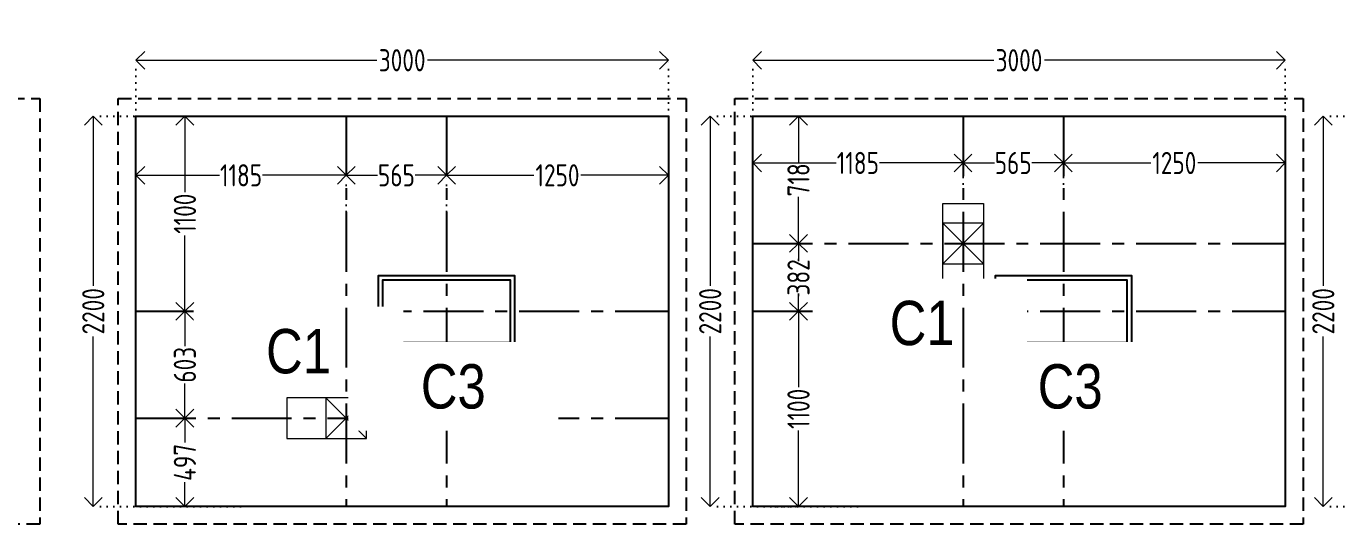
# Model space of a CAD drawing. Header units: inches. Extents: x -605 to 2991212, y -2872845 to 0.
# Drawn here: x 2400323 to 2415120, y -2134753 to -2129042 of the extents above; entities that cross this region are included whole.
import ezdxf
from ezdxf import colors
from ezdxf.entities.mleader import LeaderData, LeaderLine
from ezdxf.math import Vec2, Vec3

# ---------------------------------------------------------------- set-up
doc = ezdxf.new("R2010")
doc.units = ezdxf.units.IN
doc.header["$LTSCALE"] = 600
doc.header["$MEASUREMENT"] = 0
for name, pattern in [('CENTER', [2, 1.25, -0.25, 0.25, -0.25]), ('DASHED2', [0.375, 0.25, -0.125]), ('DOT2', [0.125, 0, -0.125])]:
    doc.linetypes.add(name, pattern=pattern)
for name, color, linetype, lineweight in [('PV_TEXT_ROMANS', 7, 'Continuous', 0), ('rDIMension', 1, 'Continuous', 18), ('rRCC 2', 40, 'Continuous', 15)]:
    doc.layers.add(name, color=color, linetype=linetype, lineweight=lineweight)
doc.layers.add('SnT-CENTER2', color=8, linetype='CENTER')
doc.styles.add('DIM', font='geniso.shx', dxfattribs={"width": 0.85})
doc.styles.add('J.P', font='ARIALN.TTF')
doc.styles.add('TEXT3', font='geniso.shx')
doc.dimstyles.new('ST-50', dxfattribs={"dimscale": 100, "dimtxt": 2.5, "dimasz": 2, "dimexe": 0.18, "dimexo": 0.0625, "dimgap": 0.2, "dimtad": 0, "dimdec": 0, "dimlfac": 0.5, "dimzin": 0, "dimdsep": 46, "dimtxsty": 'DIM', "dimblk": 'OPEN90', "dimcen": 0.09, "dimclrd": 256, "dimclrt": 7, "dimadec": 0, "dimazin": 0, "dimtfac": 1, "dimtdec": 0, "dimtofl": 0, "dimtmove": 0, "dimatfit": 3, "dimldrblk": 'OPEN90', "dimfxl": 1, "dimtolj": 1, "dimtzin": 0, "dimlwd": -1, "dimarcsym": 0})

# ---------------------------------------------------------------- blocks, each defined once
blk = doc.blocks.new('_Open90')
at = {"color": 0, "linetype": 'ByBlock', "lineweight": -2}
for p, q in [((0, 0), (-1, 0)), ((-0.5, 0.5), (0, 0)), ((0, 0), (-0.5, -0.5))]:
    blk.add_line(p, q, dxfattribs=at)
blk = doc.blocks.new('*D446')
at = {"layer": 'Defpoints', "color": 0, "linetype": 'ByBlock'}
for p in [(2401558, -2130629), (2403928, -2130629), (2403928, -2130723)]:
    blk.add_point(p, dxfattribs=at)
at = {"layer": 'rDIMension', "color": 0, "linetype": 'DOT2', "lineweight": -2}
for p, q in [((2401558, -2130635), (2401558, -2130741)), ((2403928, -2130635), (2403928, -2130741))]:
    blk.add_line(p, q, dxfattribs=at)
at = {"layer": 'rDIMension', "linetype": 'ByBlock'}
for p, q in [((2401758, -2130723), (2402500, -2130723)), ((2403728, -2130723), (2402986, -2130723))]:
    blk.add_line(p, q, dxfattribs=at)
at = {"layer": 'rDIMension', "linetype": 'ByBlock', "xscale": 200, "yscale": 200, "zscale": 200, "rotation": 180}
blk.add_blockref('_Open90', (2401558, -2130723), dxfattribs=at)
at = {"layer": 'rDIMension', "linetype": 'ByBlock', "xscale": 200, "yscale": 200, "zscale": 200}
blk.add_blockref('_Open90', (2403928, -2130723), dxfattribs=at)
at = {"layer": 'rDIMension', "color": 7, "linetype": 'ByBlock', "insert": (2402743, -2130723), "char_height": 250, "attachment_point": 5, "style": 'DIM'}
blk.add_mtext('\\A1;1185', dxfattribs=at)
blk = doc.blocks.new('*D447')
at = {"layer": 'Defpoints', "color": 0, "linetype": 'ByBlock'}
for p in [(2405058, -2130723), (2407558, -2130723), (2407558, -2130723)]:
    blk.add_point(p, dxfattribs=at)
at = {"layer": 'rDIMension', "color": 0, "linetype": 'DOT2', "lineweight": -2}
for p, q in [((2405058, -2130716), (2405058, -2130705)), ((2407558, -2130716), (2407558, -2130705))]:
    blk.add_line(p, q, dxfattribs=at)
at = {"layer": 'rDIMension', "linetype": 'ByBlock'}
for p, q in [((2405258, -2130723), (2406043, -2130723)), ((2407358, -2130723), (2406572, -2130723))]:
    blk.add_line(p, q, dxfattribs=at)
at = {"layer": 'rDIMension', "linetype": 'ByBlock', "xscale": 200, "yscale": 200, "zscale": 200, "rotation": 180}
blk.add_blockref('_Open90', (2405058, -2130723), dxfattribs=at)
at = {"layer": 'rDIMension', "linetype": 'ByBlock', "xscale": 200, "yscale": 200, "zscale": 200}
blk.add_blockref('_Open90', (2407558, -2130723), dxfattribs=at)
at = {"layer": 'rDIMension', "color": 7, "linetype": 'ByBlock', "insert": (2406308, -2130723), "char_height": 250, "attachment_point": 5, "style": 'DIM'}
blk.add_mtext('\\A1;1250', dxfattribs=at)
blk = doc.blocks.new('*D448')
at = {"layer": 'Defpoints', "color": 0, "linetype": 'ByBlock'}
for p in [(2401952, -2130056), (2401952, -2132256), (2402110, -2132256)]:
    blk.add_point(p, dxfattribs=at)
at = {"layer": 'rDIMension', "color": 0, "linetype": 'DOT2', "lineweight": -2}
for p, q in [((2401959, -2130056), (2402128, -2130056)), ((2401959, -2132256), (2402128, -2132256))]:
    blk.add_line(p, q, dxfattribs=at)
at = {"layer": 'rDIMension', "linetype": 'ByBlock'}
for p, q in [((2402110, -2130256), (2402110, -2130913)), ((2402110, -2132056), (2402110, -2131400))]:
    blk.add_line(p, q, dxfattribs=at)
at = {"layer": 'rDIMension', "linetype": 'ByBlock', "xscale": 200, "yscale": 200, "zscale": 200}
for p, rotation in [((2402110, -2130056), 90), ((2402110, -2132256), 270)]:
    blk.add_blockref('_Open90', p, dxfattribs=dict(at, rotation=rotation))
at = {"layer": 'rDIMension', "color": 7, "linetype": 'ByBlock', "insert": (2402110, -2131156), "char_height": 250, "attachment_point": 5, "rotation": 90, "style": 'DIM'}
blk.add_mtext('\\A1;1100', dxfattribs=at)
blk = doc.blocks.new('*D449')
at = {"layer": 'Defpoints', "color": 0, "linetype": 'ByBlock'}
for p in [(2402110, -2132256), (2402110, -2133461), (2402110, -2133461)]:
    blk.add_point(p, dxfattribs=at)
at = {"layer": 'rDIMension', "color": 0, "linetype": 'DOT2', "lineweight": -2}
for p, q in [((2402103, -2132256), (2402092, -2132256)), ((2402103, -2133461), (2402092, -2133461))]:
    blk.add_line(p, q, dxfattribs=at)
at = {"layer": 'rDIMension', "linetype": 'ByBlock'}
for p, q in [((2402110, -2132456), (2402110, -2132648)), ((2402110, -2133261), (2402110, -2133070))]:
    blk.add_line(p, q, dxfattribs=at)
at = {"layer": 'rDIMension', "linetype": 'ByBlock', "xscale": 200, "yscale": 200, "zscale": 200}
for p, rotation in [((2402110, -2132256), 90), ((2402110, -2133461), 270)]:
    blk.add_blockref('_Open90', p, dxfattribs=dict(at, rotation=rotation))
at = {"layer": 'rDIMension', "color": 7, "linetype": 'ByBlock', "insert": (2402110, -2132859), "char_height": 250, "attachment_point": 5, "rotation": 90, "style": 'DIM'}
blk.add_mtext('\\A1;603', dxfattribs=at)
blk = doc.blocks.new('*D450')
at = {"layer": 'Defpoints', "color": 0, "linetype": 'ByBlock'}
for p in [(2402110, -2133461), (2402110, -2134456), (2402110, -2134456)]:
    blk.add_point(p, dxfattribs=at)
at = {"layer": 'rDIMension', "color": 0, "linetype": 'DOT2', "lineweight": -2}
for p, q in [((2402103, -2133461), (2402092, -2133461)), ((2402103, -2134456), (2402092, -2134456))]:
    blk.add_line(p, q, dxfattribs=at)
at = {"layer": 'rDIMension', "linetype": 'ByBlock'}
for p, q in [((2402110, -2133661), (2402110, -2133737)), ((2402110, -2134256), (2402110, -2134181))]:
    blk.add_line(p, q, dxfattribs=at)
at = {"layer": 'rDIMension', "linetype": 'ByBlock', "xscale": 200, "yscale": 200, "zscale": 200}
for p, rotation in [((2402110, -2133461), 90), ((2402110, -2134456), 270)]:
    blk.add_blockref('_Open90', p, dxfattribs=dict(at, rotation=rotation))
at = {"layer": 'rDIMension', "color": 7, "linetype": 'ByBlock', "insert": (2402110, -2133959), "char_height": 250, "attachment_point": 5, "rotation": 90, "style": 'DIM'}
blk.add_mtext('\\A1;497', dxfattribs=at)
blk = doc.blocks.new('*D451')
at = {"layer": 'Defpoints', "color": 0, "linetype": 'ByBlock'}
for p in [(2410877, -2130584), (2408507, -2130647), (2410877, -2130647)]:
    blk.add_point(p, dxfattribs=at)
at = {"layer": 'rDIMension', "color": 0, "linetype": 'DOT2', "lineweight": -2}
for p, q in [((2408507, -2130641), (2408507, -2130566)), ((2410877, -2130641), (2410877, -2130566))]:
    blk.add_line(p, q, dxfattribs=at)
at = {"layer": 'rDIMension', "linetype": 'ByBlock'}
for p, q in [((2408707, -2130584), (2409449, -2130584)), ((2410677, -2130584), (2409935, -2130584))]:
    blk.add_line(p, q, dxfattribs=at)
at = {"layer": 'rDIMension', "linetype": 'ByBlock', "xscale": 200, "yscale": 200, "zscale": 200, "rotation": 180}
blk.add_blockref('_Open90', (2408507, -2130584), dxfattribs=at)
at = {"layer": 'rDIMension', "linetype": 'ByBlock', "xscale": 200, "yscale": 200, "zscale": 200}
blk.add_blockref('_Open90', (2410877, -2130584), dxfattribs=at)
at = {"layer": 'rDIMension', "color": 7, "linetype": 'ByBlock', "insert": (2409692, -2130584), "char_height": 250, "attachment_point": 5, "style": 'DIM'}
blk.add_mtext('\\A1;1185', dxfattribs=at)
blk = doc.blocks.new('*D452')
at = {"layer": 'Defpoints', "color": 0, "linetype": 'ByBlock'}
for p in [(2412007, -2130584), (2414507, -2130584), (2414507, -2130584)]:
    blk.add_point(p, dxfattribs=at)
at = {"layer": 'rDIMension', "color": 0, "linetype": 'DOT2', "lineweight": -2}
for p, q in [((2412007, -2130578), (2412007, -2130566)), ((2414507, -2130578), (2414507, -2130566))]:
    blk.add_line(p, q, dxfattribs=at)
at = {"layer": 'rDIMension', "linetype": 'ByBlock'}
for p, q in [((2412207, -2130584), (2412993, -2130584)), ((2414307, -2130584), (2413522, -2130584))]:
    blk.add_line(p, q, dxfattribs=at)
at = {"layer": 'rDIMension', "linetype": 'ByBlock', "xscale": 200, "yscale": 200, "zscale": 200, "rotation": 180}
blk.add_blockref('_Open90', (2412007, -2130584), dxfattribs=at)
at = {"layer": 'rDIMension', "linetype": 'ByBlock', "xscale": 200, "yscale": 200, "zscale": 200}
blk.add_blockref('_Open90', (2414507, -2130584), dxfattribs=at)
at = {"layer": 'rDIMension', "color": 7, "linetype": 'ByBlock', "insert": (2413257, -2130584), "char_height": 250, "attachment_point": 5, "style": 'DIM'}
blk.add_mtext('\\A1;1250', dxfattribs=at)
blk = doc.blocks.new('*D453')
at = {"layer": 'Defpoints', "color": 0, "linetype": 'ByBlock'}
for p in [(2408755, -2130056), (2408755, -2131491), (2409023, -2131491)]:
    blk.add_point(p, dxfattribs=at)
at = {"layer": 'rDIMension', "color": 0, "linetype": 'DOT2', "lineweight": -2}
for p, q in [((2408762, -2130056), (2409041, -2130056)), ((2408762, -2131491), (2409041, -2131491))]:
    blk.add_line(p, q, dxfattribs=at)
at = {"layer": 'rDIMension', "linetype": 'ByBlock'}
for p, q in [((2409023, -2130256), (2409023, -2130584)), ((2409023, -2131291), (2409023, -2130964))]:
    blk.add_line(p, q, dxfattribs=at)
at = {"layer": 'rDIMension', "linetype": 'ByBlock', "xscale": 200, "yscale": 200, "zscale": 200}
for p, rotation in [((2409023, -2130056), 90), ((2409023, -2131491), 270)]:
    blk.add_blockref('_Open90', p, dxfattribs=dict(at, rotation=rotation))
at = {"layer": 'rDIMension', "color": 7, "linetype": 'ByBlock', "insert": (2409023, -2130774), "char_height": 250, "attachment_point": 5, "rotation": 90, "style": 'DIM'}
blk.add_mtext('\\A1;718', dxfattribs=at)
blk = doc.blocks.new('*D454')
at = {"layer": 'Defpoints', "color": 0, "linetype": 'ByBlock'}
for p in [(2408755, -2131491), (2408755, -2132256), (2409023, -2132256)]:
    blk.add_point(p, dxfattribs=at)
at = {"layer": 'rDIMension', "color": 0, "linetype": 'DOT2', "lineweight": -2}
for p, q in [((2408762, -2131491), (2409041, -2131491)), ((2408762, -2132256), (2409041, -2132256))]:
    blk.add_line(p, q, dxfattribs=at)
at = {"layer": 'rDIMension', "linetype": 'ByBlock'}
for p, q in [((2409023, -2131691), (2409023, -2131663)), ((2409023, -2132056), (2409023, -2132085))]:
    blk.add_line(p, q, dxfattribs=at)
at = {"layer": 'rDIMension', "linetype": 'ByBlock', "xscale": 200, "yscale": 200, "zscale": 200}
for p, rotation in [((2409023, -2131491), 90), ((2409023, -2132256), 270)]:
    blk.add_blockref('_Open90', p, dxfattribs=dict(at, rotation=rotation))
at = {"layer": 'rDIMension', "color": 7, "linetype": 'ByBlock', "insert": (2409023, -2131874), "char_height": 250, "attachment_point": 5, "rotation": 90, "style": 'DIM'}
blk.add_mtext('\\A1;382', dxfattribs=at)
blk = doc.blocks.new('*D455')
at = {"layer": 'Defpoints', "color": 0, "linetype": 'ByBlock'}
for p in [(2408755, -2132256), (2408755, -2134456), (2409023, -2134456)]:
    blk.add_point(p, dxfattribs=at)
at = {"layer": 'rDIMension', "color": 0, "linetype": 'DOT2', "lineweight": -2}
for p, q in [((2408762, -2132256), (2409041, -2132256)), ((2408762, -2134456), (2409041, -2134456))]:
    blk.add_line(p, q, dxfattribs=at)
at = {"layer": 'rDIMension', "linetype": 'ByBlock'}
for p, q in [((2409023, -2132456), (2409023, -2133113)), ((2409023, -2134256), (2409023, -2133600))]:
    blk.add_line(p, q, dxfattribs=at)
at = {"layer": 'rDIMension', "linetype": 'ByBlock', "xscale": 200, "yscale": 200, "zscale": 200}
for p, rotation in [((2409023, -2132256), 90), ((2409023, -2134456), 270)]:
    blk.add_blockref('_Open90', p, dxfattribs=dict(at, rotation=rotation))
at = {"layer": 'rDIMension', "color": 7, "linetype": 'ByBlock', "insert": (2409023, -2133356), "char_height": 250, "attachment_point": 5, "rotation": 90, "style": 'DIM'}
blk.add_mtext('\\A1;1100', dxfattribs=at)
blk = doc.blocks.new('*D513')
at = {"layer": 'Defpoints', "color": 0, "linetype": 'ByBlock'}
for p in [(2412007, -2130584), (2410877, -2130825), (2412007, -2130825)]:
    blk.add_point(p, dxfattribs=at)
at = {"layer": 'rDIMension', "color": 0, "linetype": 'DOT2', "lineweight": -2}
for p, q in [((2410877, -2130819), (2410877, -2130566)), ((2412007, -2130819), (2412007, -2130566))]:
    blk.add_line(p, q, dxfattribs=at)
at = {"layer": 'rDIMension', "linetype": 'ByBlock'}
for p, q in [((2411077, -2130584), (2411231, -2130584)), ((2411807, -2130584), (2411653, -2130584))]:
    blk.add_line(p, q, dxfattribs=at)
at = {"layer": 'rDIMension', "linetype": 'ByBlock', "xscale": 200, "yscale": 200, "zscale": 200, "rotation": 180}
blk.add_blockref('_Open90', (2410877, -2130584), dxfattribs=at)
at = {"layer": 'rDIMension', "linetype": 'ByBlock', "xscale": 200, "yscale": 200, "zscale": 200}
blk.add_blockref('_Open90', (2412007, -2130584), dxfattribs=at)
at = {"layer": 'rDIMension', "color": 7, "linetype": 'ByBlock', "insert": (2411442, -2130584), "char_height": 250, "attachment_point": 5, "style": 'DIM'}
blk.add_mtext('\\A1;565', dxfattribs=at)
blk = doc.blocks.new('*D514')
at = {"layer": 'Defpoints', "color": 0, "linetype": 'ByBlock'}
for p in [(2403928, -2130723), (2403928, -2131214), (2405058, -2131214)]:
    blk.add_point(p, dxfattribs=at)
at = {"layer": 'rDIMension', "color": 0, "linetype": 'DOT2', "lineweight": -2}
for p, q in [((2403928, -2131208), (2403928, -2130705)), ((2405058, -2131208), (2405058, -2130705))]:
    blk.add_line(p, q, dxfattribs=at)
at = {"layer": 'rDIMension', "linetype": 'ByBlock'}
for p, q in [((2404128, -2130723), (2404281, -2130723)), ((2404858, -2130723), (2404704, -2130723))]:
    blk.add_line(p, q, dxfattribs=at)
at = {"layer": 'rDIMension', "linetype": 'ByBlock', "xscale": 200, "yscale": 200, "zscale": 200, "rotation": 180}
blk.add_blockref('_Open90', (2403928, -2130723), dxfattribs=at)
at = {"layer": 'rDIMension', "linetype": 'ByBlock', "xscale": 200, "yscale": 200, "zscale": 200}
blk.add_blockref('_Open90', (2405058, -2130723), dxfattribs=at)
at = {"layer": 'rDIMension', "color": 7, "linetype": 'ByBlock', "insert": (2404493, -2130723), "char_height": 250, "attachment_point": 5, "style": 'DIM'}
blk.add_mtext('\\A1;565', dxfattribs=at)
blk = doc.blocks.new('*D528')
at = {"layer": 'Defpoints', "color": 0, "linetype": 'ByBlock'}
for p in [(2407558, -2129426), (2401558, -2130212), (2407558, -2130212)]:
    blk.add_point(p, dxfattribs=at)
at = {"layer": 'rDIMension', "color": 0, "linetype": 'DOT2', "lineweight": -2}
for p, q in [((2401558, -2130206), (2401558, -2129408)), ((2407558, -2130206), (2407558, -2129408))]:
    blk.add_line(p, q, dxfattribs=at)
at = {"layer": 'rDIMension', "linetype": 'ByBlock'}
for p, q in [((2401758, -2129426), (2404272, -2129426)), ((2407358, -2129426), (2404843, -2129426))]:
    blk.add_line(p, q, dxfattribs=at)
at = {"layer": 'rDIMension', "linetype": 'ByBlock', "xscale": 200, "yscale": 200, "zscale": 200, "rotation": 180}
blk.add_blockref('_Open90', (2401558, -2129426), dxfattribs=at)
at = {"layer": 'rDIMension', "linetype": 'ByBlock', "xscale": 200, "yscale": 200, "zscale": 200}
blk.add_blockref('_Open90', (2407558, -2129426), dxfattribs=at)
at = {"layer": 'rDIMension', "color": 7, "linetype": 'ByBlock', "insert": (2404558, -2129426), "char_height": 250, "attachment_point": 5, "style": 'DIM'}
blk.add_mtext('\\A1;3000', dxfattribs=at)
blk = doc.blocks.new('*D529')
at = {"layer": 'Defpoints', "color": 0, "linetype": 'ByBlock'}
for p in [(2402743, -2130056), (2401078, -2134456), (2402743, -2134456)]:
    blk.add_point(p, dxfattribs=at)
at = {"layer": 'rDIMension', "color": 0, "linetype": 'DOT2', "lineweight": -2}
for p, q in [((2402736, -2130056), (2401060, -2130056)), ((2402736, -2134456), (2401060, -2134456))]:
    blk.add_line(p, q, dxfattribs=at)
at = {"layer": 'rDIMension', "linetype": 'ByBlock'}
for p, q in [((2401078, -2130256), (2401078, -2131971)), ((2401078, -2134256), (2401078, -2132542))]:
    blk.add_line(p, q, dxfattribs=at)
at = {"layer": 'rDIMension', "linetype": 'ByBlock', "xscale": 200, "yscale": 200, "zscale": 200}
for p, rotation in [((2401078, -2130056), 90), ((2401078, -2134456), 270)]:
    blk.add_blockref('_Open90', p, dxfattribs=dict(at, rotation=rotation))
at = {"layer": 'rDIMension', "color": 7, "linetype": 'ByBlock', "insert": (2401078, -2132256), "char_height": 250, "attachment_point": 5, "rotation": 90, "style": 'DIM'}
blk.add_mtext('\\A1;2200', dxfattribs=at)
blk = doc.blocks.new('*D530')
at = {"layer": 'Defpoints', "color": 0, "linetype": 'ByBlock'}
for p in [(2414507, -2129426), (2408507, -2130212), (2414507, -2130212)]:
    blk.add_point(p, dxfattribs=at)
at = {"layer": 'rDIMension', "color": 0, "linetype": 'DOT2', "lineweight": -2}
for p, q in [((2408507, -2130206), (2408507, -2129408)), ((2414507, -2130206), (2414507, -2129408))]:
    blk.add_line(p, q, dxfattribs=at)
at = {"layer": 'rDIMension', "linetype": 'ByBlock'}
for p, q in [((2408707, -2129426), (2411222, -2129426)), ((2414307, -2129426), (2411793, -2129426))]:
    blk.add_line(p, q, dxfattribs=at)
at = {"layer": 'rDIMension', "linetype": 'ByBlock', "xscale": 200, "yscale": 200, "zscale": 200, "rotation": 180}
blk.add_blockref('_Open90', (2408507, -2129426), dxfattribs=at)
at = {"layer": 'rDIMension', "linetype": 'ByBlock', "xscale": 200, "yscale": 200, "zscale": 200}
blk.add_blockref('_Open90', (2414507, -2129426), dxfattribs=at)
at = {"layer": 'rDIMension', "color": 7, "linetype": 'ByBlock', "insert": (2411507, -2129426), "char_height": 250, "attachment_point": 5, "style": 'DIM'}
blk.add_mtext('\\A1;3000', dxfattribs=at)
blk = doc.blocks.new('*D531')
at = {"layer": 'Defpoints', "color": 0, "linetype": 'ByBlock'}
for p in [(2409692, -2130056), (2408028, -2134456), (2409692, -2134456)]:
    blk.add_point(p, dxfattribs=at)
at = {"layer": 'rDIMension', "color": 0, "linetype": 'DOT2', "lineweight": -2}
for p, q in [((2409686, -2130056), (2408010, -2130056)), ((2409686, -2134456), (2408010, -2134456))]:
    blk.add_line(p, q, dxfattribs=at)
at = {"layer": 'rDIMension', "linetype": 'ByBlock'}
for p, q in [((2408028, -2130256), (2408028, -2131971)), ((2408028, -2134256), (2408028, -2132542))]:
    blk.add_line(p, q, dxfattribs=at)
at = {"layer": 'rDIMension', "linetype": 'ByBlock', "xscale": 200, "yscale": 200, "zscale": 200}
for p, rotation in [((2408028, -2130056), 90), ((2408028, -2134456), 270)]:
    blk.add_blockref('_Open90', p, dxfattribs=dict(at, rotation=rotation))
at = {"layer": 'rDIMension', "color": 7, "linetype": 'ByBlock', "insert": (2408028, -2132256), "char_height": 250, "attachment_point": 5, "rotation": 90, "style": 'DIM'}
blk.add_mtext('\\A1;2200', dxfattribs=at)
blk = doc.blocks.new('*D533')
at = {"layer": 'Defpoints', "color": 0, "linetype": 'ByBlock'}
for p in [(2416599, -2130056), (2414935, -2134456), (2416599, -2134456)]:
    blk.add_point(p, dxfattribs=at)
at = {"layer": 'rDIMension', "color": 0, "linetype": 'DOT2', "lineweight": -2}
for p, q in [((2416593, -2130056), (2414917, -2130056)), ((2416593, -2134456), (2414917, -2134456))]:
    blk.add_line(p, q, dxfattribs=at)
at = {"layer": 'rDIMension', "linetype": 'ByBlock'}
for p, q in [((2414935, -2130256), (2414935, -2131971)), ((2414935, -2134256), (2414935, -2132542))]:
    blk.add_line(p, q, dxfattribs=at)
at = {"layer": 'rDIMension', "linetype": 'ByBlock', "xscale": 200, "yscale": 200, "zscale": 200}
for p, rotation in [((2414935, -2130056), 90), ((2414935, -2134456), 270)]:
    blk.add_blockref('_Open90', p, dxfattribs=dict(at, rotation=rotation))
at = {"layer": 'rDIMension', "color": 7, "linetype": 'ByBlock', "insert": (2414935, -2132256), "char_height": 250, "attachment_point": 5, "rotation": 90, "style": 'DIM'}
blk.add_mtext('\\A1;2200', dxfattribs=at)
blk = doc.blocks.new('_DotBlank')
at = {"color": 0, "linetype": 'ByBlock', "lineweight": -2}
blk.add_line((-0.5, 0), (-1, 0), dxfattribs=at)
blk.add_circle((0, 0), 0.5, dxfattribs=at)

msp = doc.modelspace()

# ---------------------------------------------------------------- linework, layer by layer
at = {"color": 7, "linetype": 'DASHED2'}
for points in [[(2394077.1, -2129856.3), (2400477.1, -2129856.3), (2400477.1, -2134656.3), (2394077.1, -2134656.3)], [(2401357.6, -2129856.3), (2407757.6, -2129856.3), (2407757.6, -2134656.3), (2401357.6, -2134656.3)], [(2408307.2, -2129856.3), (2414707.2, -2129856.3), (2414707.2, -2134656.3), (2408307.2, -2134656.3)]]:
    msp.add_lwpolyline(points, close=True, dxfattribs=at)
at = {"color": 1, "linetype": 'ByBlock'}
for points in [[(2401557.6, -2130056.3), (2407557.6, -2130056.3), (2407557.6, -2134456.3), (2401557.6, -2134456.3)], [(2408507.2, -2130056.3), (2414507.2, -2130056.3), (2414507.2, -2134456.3), (2408507.2, -2134456.3)]]:
    msp.add_lwpolyline(points, close=True, dxfattribs=at)
at = {"color": 6, "linetype": 'ByBlock'}
for points in [[(2405827.6, -2132656.3), (2405827.6, -2131856.3), (2404287.6, -2131856.3), (2404287.6, -2132656.3)], [(2412777.2, -2132656.3), (2412777.2, -2131856.3), (2411237.2, -2131856.3), (2411237.2, -2132656.3)]]:
    msp.add_lwpolyline(points, close=True, dxfattribs=at)
at = {"color": 3, "linetype": 'ByBlock'}
for points in [[(2405777.6, -2132606.3), (2405777.6, -2131906.3), (2404337.6, -2131906.3), (2404337.6, -2132606.3)], [(2412727.2, -2132606.3), (2412727.2, -2131906.3), (2411287.2, -2131906.3), (2411287.2, -2132606.3)]]:
    msp.add_lwpolyline(points, close=True, dxfattribs=at)
at = {"layer": 'rRCC 2', "color": 6}
for p, q in [((2411107.2, -2131721.3), (2410647.2, -2131261.3)), ((2410647.2, -2131721.3), (2411107.2, -2131261.3)), ((2404157.6, -2133231.3), (2403697.6, -2133691.3)), ((2404157.6, -2133691.3), (2403697.6, -2133231.3))]:
    msp.add_line(p, q, dxfattribs=at)
for points in [[(2410647.2, -2131041.3), (2411107.2, -2131041.3), (2411107.2, -2131941.3), (2410647.2, -2131941.3)], [(2411107.2, -2131721.3), (2411107.2, -2131261.3), (2410647.2, -2131261.3), (2410647.2, -2131721.3)], [(2404157.6, -2133691.3), (2404157.6, -2133231.3), (2403257.6, -2133231.3), (2403257.6, -2133691.3)], [(2404157.6, -2133231.3), (2403697.6, -2133231.3), (2403697.6, -2133691.3), (2404157.6, -2133691.3)]]:
    msp.add_lwpolyline(points, close=True, dxfattribs=at)
at = {"layer": 'SnT-CENTER2', "color": 8, "ltscale": 0.9}
for points in [[(2405057.6, -2130056.3), (2405057.6, -2134456.3)], [(2412007.2, -2130056.3), (2412007.2, -2134456.3)], [(2408507.2, -2131491.3), (2414507.2, -2131491.3)], [(2401557.6, -2132256.3), (2407557.6, -2132256.3)], [(2408507.2, -2132256.3), (2414507.2, -2132256.3)], [(2401557.6, -2133461.3), (2407557.6, -2133461.3)]]:
    msp.add_lwpolyline(points, dxfattribs=at)

# ---------------------------------------------------------------- dimensions: what is measured, and where the dimension line sits
at = {"layer": 'rDIMension', "color": 8, "linetype": 'ByBlock'}
for base, p1, p2, override, picture, middle in [((2407557.6, -2129425.9), (2401557.6, -2130212.3), (2407557.6, -2130212.3), {"dimblk": 'Open90', "dimtmove": 1}, '*D528', (2404557.6, -2129425.9)), ((2414507.2, -2129425.9), (2408507.2, -2130212.3), (2414507.2, -2130212.3), {"dimblk": 'Open90', "dimtmove": 1}, '*D530', (2411507.2, -2129425.9)), ((2410877.2, -2130583.9), (2408507.2, -2130647.2), (2410877.2, -2130647.2), {"dimtmove": 1}, '*D451', (2409692.2, -2130583.9)), ((2412007.2, -2130583.9), (2410877.2, -2130824.9), (2412007.2, -2130824.9), {"dimblk": 'Open90', "dimtmove": 1}, '*D513', (2411442.2, -2130583.9)), ((2414507.2, -2130583.9), (2412007.2, -2130583.9), (2414507.2, -2130583.9), {"dimtmove": 1}, '*D452', (2413257.2, -2130583.9)), ((2403927.6, -2130722.6), (2401557.6, -2130629.1), (2403927.6, -2130629.1), {"dimtmove": 1}, '*D446', (2402742.6, -2130722.6)), ((2403927.6, -2130722.6), (2405057.6, -2131214.4), (2403927.6, -2131214.4), {"dimblk": 'Open90', "dimtmove": 1}, '*D514', (2404492.6, -2130722.6)), ((2407557.6, -2130722.6), (2405057.6, -2130722.6), (2407557.6, -2130722.6), {"dimtmove": 1}, '*D447', (2406307.6, -2130722.6))]:
    dim = msp.add_linear_dim(base=base, p1=p1, p2=p2, dimstyle='ST-50', override=override, dxfattribs=at)
    dim.commit()
    dim.dimension.update_dxf_attribs({"geometry": picture, "text_midpoint": middle})
for base, p1, p2, override, picture, middle in [((2402109.7, -2132256.3), (2401952.5, -2130056.3), (2401952.5, -2132256.3), {"dimtmove": 1}, '*D448', (2402109.7, -2131156.3)), ((2409022.729843, -2131491.3033657), (2408755.4925025, -2130056.3033657), (2408755.4925025, -2131491.3033657), {"dimtmove": 1}, '*D453', (2409022.729843, -2130773.8033657)), ((2414934.6, -2134456.3), (2416598.9, -2130056.3), (2416598.9, -2134456.3), {"dimblk": 'Open90', "dimtmove": 1}, '*D533', (2414934.6, -2132256.3)), ((2402109.6613623, -2133461.3033657), (2402109.6613623, -2132256.3033657), (2402109.6613623, -2133461.3033657), {"dimtmove": 1}, '*D449', (2402109.6613623, -2132858.8033657)), ((2409022.7, -2134456.3), (2408755.5, -2132256.3), (2408755.5, -2134456.3), {"dimtmove": 1}, '*D455', (2409022.7, -2133356.3)), ((2402109.6613623, -2134456.3033657), (2402109.6613623, -2133461.3033657), (2402109.6613623, -2134456.3033657), {"dimtmove": 1}, '*D450', (2402109.6613623, -2133958.8033657))]:
    dim = msp.add_linear_dim(base=base, p1=p1, p2=p2, angle=90, dimstyle='ST-50', override=override, dxfattribs=at)
    dim.commit()
    dim.dimension.update_dxf_attribs({"geometry": picture, "text_midpoint": middle})
dim = msp.add_linear_dim(base=(2409022.729843, -2132256.3033657), p1=(2408755.4925025, -2131491.3033657), p2=(2408755.4925025, -2132256.3033657), angle=90, dimstyle='ST-50', override={"dimtmove": 1}, dxfattribs=at)
dim.commit()
dim.dimension.update_dxf_attribs({"geometry": '*D454', "text_midpoint": (2409022.729843, -2131873.8033657), "dimtype": 160})

# ---------------------------------------------------------------- next in the draw order: texts
at = {"layer": 'PV_TEXT_ROMANS', "char_height": 500, "width": 1863.784, "attachment_point": 1, "style": 'J.P', "bg_fill": 2}
for insert in [(2404202.2, -2132852.6), (2411151.8, -2132852.6)]:
    msp.add_mtext('\\pxqc;C3', dxfattribs=dict(at, insert=insert))

# ---------------------------------------------------------------- next in the draw order: texts
for insert in [(2409484.1, -2132137.9), (2402458.5, -2132455.9)]:
    msp.add_mtext('\\pxqc;C1', dxfattribs=dict(at, insert=insert))

# ---------------------------------------------------------------- next in the draw order: linework, layer by layer
at = {"layer": 'SnT-CENTER2', "color": 8, "ltscale": 0.9}
for points in [[(2403927.6, -2130056.3), (2403927.6, -2134456.3)], [(2410877.2, -2130056.3), (2410877.2, -2134456.3)]]:
    msp.add_lwpolyline(points, dxfattribs=at)

# ---------------------------------------------------------------- next in the draw order: dimensions: what is measured, and where the dimension line sits
at = {"layer": 'rDIMension', "color": 8, "linetype": 'ByBlock'}
for base, p1, p2, picture, middle in [((2401078.4, -2134456.3), (2402742.6, -2130056.3), (2402742.6, -2134456.3), '*D529', (2401078.4, -2132256.3)), ((2408028, -2134456.3), (2409692.2, -2130056.3), (2409692.2, -2134456.3), '*D531', (2408028, -2132256.3))]:
    dim = msp.add_linear_dim(base=base, p1=p1, p2=p2, angle=90, dimstyle='ST-50', override={"dimblk": 'Open90', "dimtmove": 1}, dxfattribs=at)
    dim.commit()
    dim.dimension.update_dxf_attribs({"geometry": picture, "text_midpoint": middle})

# ---------------------------------------------------------------- next in the draw order: leaders
at = {"layer": 'rRCC 2', "color": 7}
ml = msp.add_multileader_mtext('Standard', dxfattribs=at)
ml.set_content('\\A1;\\W0.85;(a)4-12# ', color=7, style='TEXT3')
ml.set_leader_properties(color=256, linetype='ByLayer', lineweight=-1)
ml.set_arrow_properties(name='DOTBLANK')
ml.build(insert=Vec2(0, 0))
ml.multileader.update_dxf_attribs({"text_top_attachment_type": 0, "text_bottom_attachment_type": 0, "dogleg_length": 7.47, "arrow_head_size": 187.5, "scale": 75})
ctx = ml.context
ctx.base_point, ctx.scale, ctx.char_height, ctx.arrow_head_size, ctx.landing_gap_size, ctx.plane_origin = Vec3(2449102.6, -2386705.8), 75, 250, 187.5, 6.75, Vec3(2444752.6, -2386753.7)
ctx.text_align_type = 2
notes = []
notes.append((ctx, [(0, (0, 0, 0), (0, 0), (1, 0), 1, [])]))
ctx.mtext.insert, ctx.mtext.alignment, ctx.mtext.flow_direction = Vec3(2450129.2, -2386574.5), 3, 5
ml = msp.add_multileader_mtext('Standard', dxfattribs=at)
ml.set_content('\\A1;\\W0.85;(a)4-12# ', color=7, style='TEXT3')
ml.set_leader_properties(color=256, linetype='ByLayer', lineweight=-1)
ml.set_arrow_properties(name='DOTBLANK')
ml.build(insert=Vec2(0, 0))
ml.multileader.update_dxf_attribs({"text_top_attachment_type": 0, "text_bottom_attachment_type": 0, "dogleg_length": 7.47, "arrow_head_size": 187.5, "scale": 75})
ctx = ml.context
ctx.base_point, ctx.scale, ctx.char_height, ctx.arrow_head_size, ctx.landing_gap_size, ctx.plane_origin = Vec3(2474235.5, -2625457.1), 75, 250, 187.5, 6.75, Vec3(2469885.5, -2625505)
ctx.text_align_type = 2
notes.append((ctx, [(0, (0, 0, 0), (0, 0), (1, 0), 1, [])]))
ctx.mtext.insert, ctx.mtext.alignment, ctx.mtext.flow_direction = Vec3(2475262.2, -2625325.8), 3, 5
for ctx, leaders in notes:
    for number, flags, end, landing, length, lines in leaders:
        leader = LeaderData()
        leader.index, (leader.has_last_leader_line, leader.has_dogleg_vector, leader.attachment_direction) = number, flags
        leader.last_leader_point, leader.dogleg_vector, leader.dogleg_length = Vec3(end), Vec3(landing), length
        for number, points, colour, breaks in lines:
            line = LeaderLine()
            line.index, line.vertices, line.color, line.breaks = number, Vec3.list(points), colors.encode_raw_color(colour), breaks
            leader.lines.append(line)
        ctx.leaders.append(leader)

doc.saveas('drawing.dxf')
